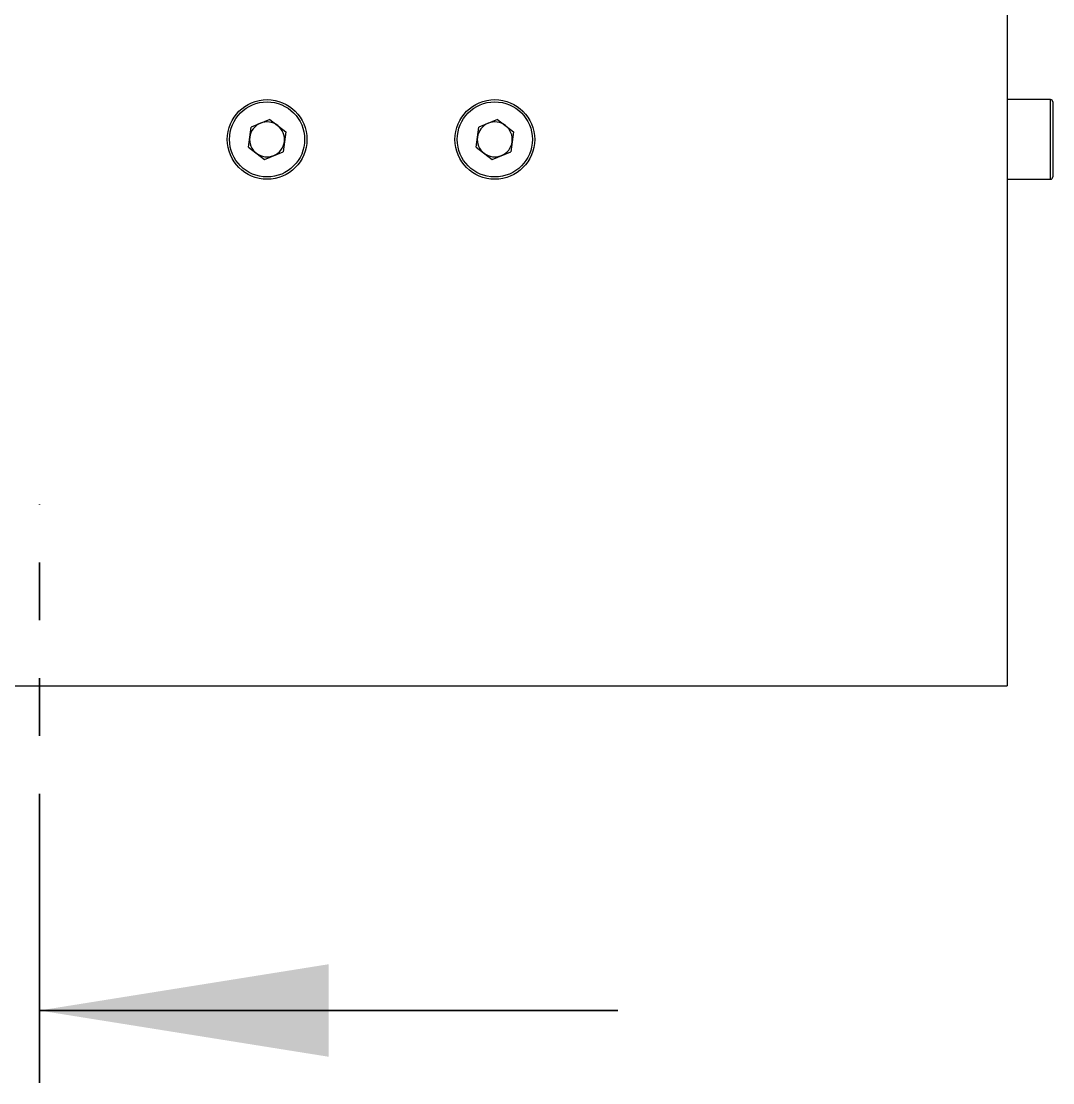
# Model space of a CAD drawing. Header units: millimetres. Extents: x -213 to 452, y 0 to 414.
# Drawn here: x 72.42 to 95.07, y 185.5 to 208.81 of the extents above; entities that cross this region are included whole.
import ezdxf

# ---------------------------------------------------------------- set-up
doc = ezdxf.new("R2010")
doc.units = ezdxf.units.MM
doc.linetypes.add('PHANTOM', pattern=[12.7, 6.35, -1.27, 1.27, -1.27, 1.27, -1.27])

msp = doc.modelspace()

# ---------------------------------------------------------------- linework, layer by layer
at = {"color": 7, "linetype": 'Continuous', "lineweight": 25}
for p, q in [((94.0671, 218.4664), (94.0671, 194.2164)), ((95.0171, 207.0914), (94.0671, 207.0914)), ((95.0671, 207.0414), (95.0671, 205.3914)), ((77.8754, 206.6559), (77.4657, 206.4866)), ((77.8754, 206.6559), (78.2268, 206.3857)), ((82.8754, 206.6559), (82.4657, 206.4866)), ((82.8754, 206.6559), (83.2268, 206.3857)), ((77.4074, 206.0472), (77.4657, 206.4866)), ((78.2268, 206.3857), (78.1685, 205.9463)), ((82.4074, 206.0472), (82.4657, 206.4866)), ((83.2268, 206.3857), (83.1685, 205.9463)), ((77.4074, 206.0472), (77.7588, 205.777)), ((77.7588, 205.777), (78.1685, 205.9463)), ((82.4074, 206.0472), (82.7588, 205.777)), ((82.7588, 205.777), (83.1685, 205.9463)), ((94.0671, 205.3414), (95.0171, 205.3414)), ((66.5671, 194.2164), (94.0671, 194.2164))]:
    msp.add_line(p, q, dxfattribs=at)
at = {"color": 8, "linetype": 'Continuous', "lineweight": 25}
msp.add_line((95.0171, 205.3414), (95.0171, 207.0914), dxfattribs=at)
at = {"color": 7, "linetype": 'PHANTOM', "lineweight": 35}
msp.add_line((72.8171, 185.4964), (72.8171, 198.2028), dxfattribs=at)
at = {"color": 7, "linetype": 'Continuous', "lineweight": 35}
msp.add_line((85.5171, 187.0839), (72.8171, 187.0839), dxfattribs=at)
at = {"color": 7, "linetype": 'Continuous', "lineweight": 25}
for centre, radius in [((77.8171, 206.2164), 0.875), ((82.8171, 206.2164), 0.875), ((77.8171, 206.2164), 0.825), ((82.8171, 206.2164), 0.825)]:
    msp.add_circle(centre, radius, dxfattribs=at)
for centre, radius, start, end in [((95.0171, 207.0414), 0.05, 0, 90), ((77.8171, 206.2164), 0.3839, 52.44828, 112.44828), ((82.8171, 206.2164), 0.3839, 52.44828, 112.44828), ((77.8171, 206.2164), 0.3839, 112.44828, 172.44828), ((77.8171, 206.2164), 0.3839, 352.44828, 52.44828), ((82.8171, 206.2164), 0.3839, 112.44828, 172.44828), ((82.8171, 206.2164), 0.3839, 352.44828, 52.44828), ((77.8171, 206.2164), 0.3839, 172.44828, 232.44828), ((77.8171, 206.2164), 0.3839, 292.44828, 352.44828), ((82.8171, 206.2164), 0.3839, 172.44828, 232.44828), ((82.8171, 206.2164), 0.3839, 292.44828, 352.44828), ((77.8171, 206.2164), 0.3839, 232.44828, 292.44828), ((82.8171, 206.2164), 0.3839, 232.44828, 292.44828), ((95.0171, 205.3914), 0.05, 270, 360)]:
    msp.add_arc(centre, radius, start, end, dxfattribs=at)
at = {"color": 7, "linetype": 'Continuous', "lineweight": 35}
msp.add_solid([(72.8171, 187.0839), (79.1671, 186.0679), (79.1671, 188.0999)], dxfattribs=at)

doc.saveas('drawing.dxf')
